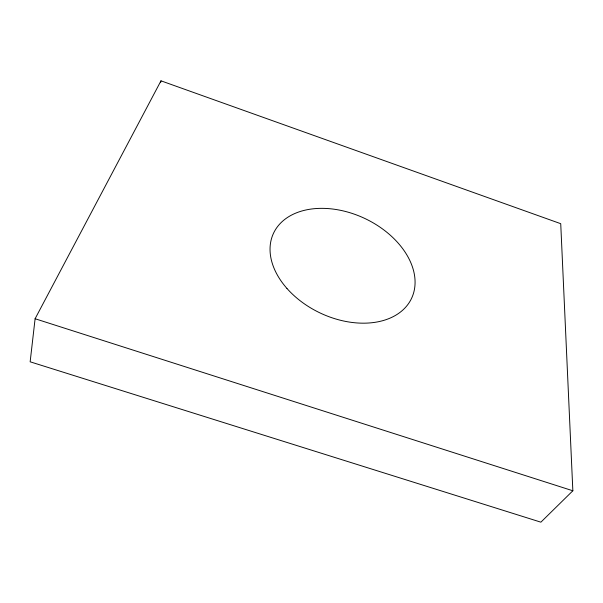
<?xml version="1.0" encoding="UTF-8"?>
<svg xmlns="http://www.w3.org/2000/svg" width="603" height="603" viewBox="0 0 603 603"><rect width="100%" height="100%" fill="white"/><g stroke="black" fill="none" stroke-linecap="round" stroke-linejoin="round"><path stroke-width="0.9" d="M35.102 318.746L30.15 361.808L540.883 522.175L572.85 490.774L560.73 223.69L160.986 80.825L35.102 318.746L572.85 490.774M160.602 82.664L160.986 80.825M286.938 288.43A76.317 52.273 25.3 0 0 410.673 300.113A76.317 52.273 25.3 0 0 330.06 208.744A76.317 52.273 25.3 0 0 286.938 288.43"/></g></svg>
